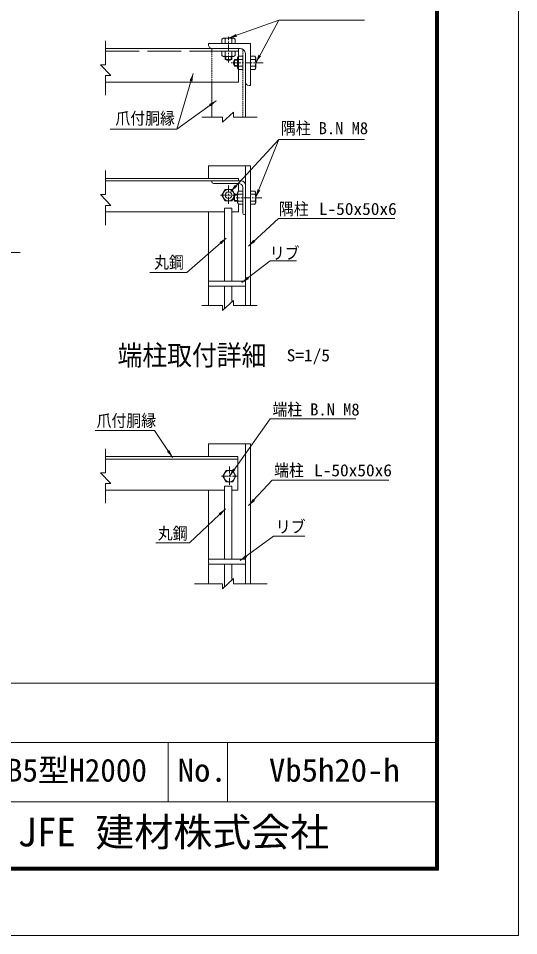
# Model space of a CAD drawing. Units: millimetres, scale not verified, with parts at other scales. Extents: x -4455 to 4455, y -3150 to 3150.
# Drawn here: x 2668 to 4455, y -3150 to 124 of the extents above; entities that cross this region are included whole.
import ezdxf
from ezdxf.enums import TextEntityAlignment as Align

# ---------------------------------------------------------------- set-up
doc = ezdxf.new("R2010")
doc.units = ezdxf.units.MM
doc.header["$LTSCALE"] = 20
for name, pattern in [('DASHED', [7.5, 6, -1.5]), ('USER1', [2, 1.25, -0.25, 0.25, -0.25]), ('USER3', [0.375, 0.25, -0.125])]:
    doc.linetypes.add(name, pattern=pattern)
for name, color, linetype, lineweight in [('0-B_7詳細', 7, 'Continuous', 18), ('0-D_0', 3, 'Continuous', 18), ('0-F_D-TTL', 7, 'Continuous', 18)]:
    doc.layers.add(name, color=color, linetype=linetype, lineweight=lineweight)
doc.layers.add('0-E_D-TTL-TXT', color=7, linetype='Continuous')
doc.styles.add('ＭＳ ゴシック', font='')
doc.styles.get('ＭＳ ゴシック').set_extended_font_data('MS Gothic')

# ---------------------------------------------------------------- blocks, each defined once
blk = doc.blocks.new('50X6')
at = {"layer": '0-D_0', "color": 7}
for p, q in [((0, 1000), (30, 1000)), ((0, 1000), (0, 0)), ((120, 240), (120, 910)), ((0, 0), (1000, 0)), ((240, 120), (910, 120)), ((1000, 0), (1000, 30))]:
    blk.add_line(p, q, dxfattribs=at)
for centre, radius, start, end in [((30, 910), 90, 0, 90), ((240, 240), 120, 180, 270.0001), ((910, 30), 90, 0, 90.0001)]:
    blk.add_arc(centre, radius, start, end, dxfattribs=at)

msp = doc.modelspace()

# ---------------------------------------------------------------- linework, layer by layer
at = {"layer": '0-B_7詳細'}
for p, q in [((3598.56, 116.93), (3516.61, -33.23)), ((3400.69, 53.21), (3394.93, 49.89)), ((3394.93, 49.89), (3394.93, 34.01)), ((3400.69, 53.21), (3436.21, 53.21)), ((3406.45, 51.16), (3406.45, 34.01)), ((3430.45, 51.16), (3430.45, 34.01)), ((3436.21, 53.21), (3441.97, 49.89)), ((3441.97, 49.89), (3441.97, 34.01)), ((2979.54, 16.01), (3451.45, 16.01)), ((3454.45, 16.01), (3346.45, 16.01)), ((3394.93, 7.01), (3441.97, 7.01)), ((3394.93, -8.86), (3394.93, 7.01)), ((3406.45, -10.13), (3406.45, 7.01)), ((3430.45, -10.13), (3430.45, 7.01)), ((3454.45, -103.99), (3454.45, 16.01)), ((3400.69, -12.19), (3394.93, -8.86)), ((3400.69, -12.19), (3436.21, -12.19)), ((3406.45, -12.19), (3406.45, -22.85)), ((3406.45, -22.85), (3430.45, -22.85)), ((3430.45, -12.19), (3430.45, -22.85)), ((3439.6, -46.99), (3439.6, -22.99)), ((3450.25, -22.99), (3439.6, -22.99)), ((3450.25, -52.75), (3450.25, -17.23)), ((3452.31, -22.99), (3469.45, -22.99)), ((3469.45, -58.51), (3469.45, -11.47)), ((3512.33, -11.47), (3496.45, -11.47)), ((3496.45, -58.51), (3496.45, -11.47)), ((3513.6, -22.99), (3496.45, -22.99)), ((3515.65, -17.23), (3512.33, -11.47)), ((3515.65, -52.75), (3515.65, -17.23)), ((3450.25, -46.99), (3439.6, -46.99)), ((3450.25, -52.75), (3453.58, -58.51)), ((3452.31, -46.99), (3469.45, -46.99)), ((3453.58, -58.51), (3469.45, -58.51)), ((3513.6, -46.99), (3496.45, -46.99)), ((3512.33, -58.51), (3496.45, -58.51)), ((3515.65, -52.75), (3512.33, -58.51)), ((3478.45, -228.71), (3478.45, -94.99)), ((2979.54, -103.99), (3454.45, -103.99)), ((3358.45, -228.71), (3358.45, -103.99)), ((3234.25, -271.23), (3374.78, -169.97)), ((3598.56, -308.42), (3516.4, -514.34)), ((3346.45, -447.2), (3346.45, -402.2)), ((3346.45, -402.2), (3496.45, -402.2)), ((3478.45, -901.05), (3478.45, -402.2)), ((3496.45, -901.05), (3496.45, -402.2)), ((2979.54, -447.2), (3451.45, -447.2)), ((2979.54, -456.2), (3451.45, -456.2)), ((3454.45, -447.2), (3346.45, -447.2)), ((3463.45, -456.2), (3358.45, -456.2)), ((3358.45, -456.2), (3358.45, -459.2)), ((3368.95, -447.2), (3369.15, -447.2)), ((3454.45, -456.2), (3454.45, -447.2)), ((3454.45, -465.2), (3364.45, -465.2)), ((3454.45, -492.68), (3454.45, -465.2)), ((3469.45, -570.2), (3469.45, -480.2)), ((3478.45, -576.2), (3478.45, -471.2)), ((3439.6, -528.2), (3439.6, -504.2)), ((3450.25, -504.2), (3439.6, -504.2)), ((3450.25, -533.96), (3450.25, -498.44)), ((3452.31, -504.2), (3469.45, -504.2)), ((3469.45, -539.72), (3469.45, -492.68)), ((3512.33, -492.68), (3496.45, -492.68)), ((3496.45, -539.72), (3496.45, -492.68)), ((3513.6, -504.2), (3496.45, -504.2)), ((3515.65, -498.44), (3512.33, -492.68)), ((3515.65, -533.96), (3515.65, -498.44)), ((3403.77, -813.68), (3403.77, -553.26)), ((3403.77, -553.26), (3430.77, -553.26)), ((3430.77, -813.68), (3430.77, -553.26)), ((3450.25, -528.2), (3439.6, -528.2)), ((3450.25, -533.96), (3453.58, -539.72)), ((3452.31, -528.2), (3469.45, -528.2)), ((3453.58, -539.72), (3469.45, -539.72)), ((3454.45, -567.2), (3454.45, -539.72)), ((3513.6, -528.2), (3496.45, -528.2)), ((3512.33, -539.72), (3496.45, -539.72)), ((3515.65, -533.96), (3512.33, -539.72)), ((2979.54, -567.2), (3403.77, -567.2)), ((3346.45, -901.05), (3346.45, -567.2)), ((3430.77, -567.2), (3454.45, -567.2)), ((3478.45, -576.2), (3475.45, -576.2)), ((3478.45, -813.68), (3346.45, -813.68)), ((3478.45, -831.68), (3346.45, -831.68)), ((3403.77, -912.89), (3403.77, -831.68)), ((3430.77, -887.82), (3430.77, -831.68)), ((3346.45, -1440.13), (3346.45, -1395.13)), ((3346.45, -1395.13), (3496.45, -1395.13)), ((3478.45, -1893.98), (3478.45, -1395.13)), ((3496.45, -1893.98), (3496.45, -1395.13)), ((2979.54, -1440.13), (3451.45, -1440.13)), ((3451.45, -1440.13), (3346.45, -1440.13)), ((3368.95, -1440.13), (3369.15, -1440.13)), ((3451.45, -1560.13), (3451.45, -1440.13)), ((2979.54, -1449.13), (3451.45, -1449.13)), ((2979.54, -1560.13), (3403.77, -1560.13)), ((3346.45, -1893.98), (3346.45, -1560.13)), ((3403.77, -1806.61), (3403.77, -1546.19)), ((3403.77, -1546.19), (3430.77, -1546.19)), ((3430.77, -1806.61), (3430.77, -1546.19)), ((3430.77, -1560.13), (3451.45, -1560.13)), ((3478.45, -1806.61), (3346.45, -1806.61)), ((3478.45, -1824.61), (3346.45, -1824.61)), ((3403.77, -1905.82), (3403.77, -1824.61)), ((3430.77, -1880.75), (3430.77, -1824.61))]:
    msp.add_line(p, q, dxfattribs=at)
at = {"layer": '0-B_7詳細', "color": 4}
for p, q in [((2979.54, -41.55), (2979.54, 44.03)), ((2961.54, -41.55), (2997.54, -80.32)), ((2979.54, -41.55), (2961.54, -41.55)), ((2979.54, -80.32), (2979.54, -150.51)), ((2979.54, -80.32), (2997.54, -80.32)), ((3397.13, -228.71), (3322.91, -228.71)), ((3397.13, -246.71), (3435.91, -210.71)), ((3397.13, -228.71), (3397.13, -246.71)), ((3435.91, -228.71), (3435.91, -210.71)), ((3435.91, -228.71), (3520.59, -228.71)), ((2979.54, -504.76), (2979.54, -419.18)), ((2961.54, -504.76), (2997.54, -543.53)), ((2979.54, -504.76), (2961.54, -504.76)), ((2979.54, -543.53), (2979.54, -613.72)), ((2979.54, -543.53), (2997.54, -543.53)), ((3397.13, -919.05), (3435.91, -883.05)), ((3435.91, -901.05), (3435.91, -883.05)), ((3397.13, -901.05), (3322.91, -901.05)), ((3397.13, -901.05), (3397.13, -919.05)), ((3435.91, -901.05), (3520.59, -901.05)), ((2979.54, -1497.69), (2979.54, -1412.11)), ((2961.54, -1497.69), (2997.54, -1536.46)), ((2979.54, -1497.69), (2961.54, -1497.69)), ((2979.54, -1536.46), (2979.54, -1606.65)), ((2979.54, -1536.46), (2997.54, -1536.46)), ((3397.13, -1893.98), (3296.68, -1893.98)), ((3397.13, -1911.98), (3435.91, -1875.98)), ((3397.13, -1893.98), (3397.13, -1911.98)), ((3435.91, -1893.98), (3435.91, -1875.98)), ((3435.91, -1893.98), (3556.96, -1893.98))]:
    msp.add_line(p, q, dxfattribs=at)
at = {"layer": '0-B_7詳細', "color": 1, "linetype": 'USER1'}
for p, q in [((3418.45, -34.08), (3418.45, 58.28)), ((3542.46, -34.99), (3426.01, -34.99)), ((3418.45, -473.01), (3418.45, -542.4)), ((3389.89, -507.2), (3447.02, -507.2)), ((3537.55, -516.2), (3445.19, -516.2)), ((3421.45, -1475.94), (3421.45, -1545.33)), ((3392.89, -1510.13), (3450.02, -1510.13))]:
    msp.add_line(p, q, dxfattribs=at)
at = {"layer": '0-B_7詳細', "color": 3, "linetype": 'DASHED'}
msp.add_line((2979.54, 7.01), (3454.45, 7.01), dxfattribs=at)
at = {"layer": '0-B_7詳細', "color": 1, "linetype": 'USER3'}
for p, q in [((3358.45, -103.99), (3358.45, 16.1)), ((3469.45, -228.71), (3469.45, 13.6))]:
    msp.add_line(p, q, dxfattribs=at)
at = {"layer": '0-B_7詳細', "color": 1}
for p, q in [((3408.85, -12.19), (3408.85, -24.06)), ((3428.05, -12.19), (3428.05, -24.06)), ((3450.25, -25.39), (3438.38, -25.39)), ((3450.25, -44.59), (3438.38, -44.59)), ((3450.25, -506.6), (3438.38, -506.6)), ((3450.25, -525.8), (3438.38, -525.8))]:
    msp.add_line(p, q, dxfattribs=at)
at = {"layer": '0-B_7詳細'}
for points in [[(3904.37, 116.93), (3598.56, 116.93), (3420.34, 53.88)], [(3436.21, -12.19), (3441.97, -8.86), (3441.97, 7.01)], [(3450.25, -17.23), (3453.58, -11.47), (3469.45, -11.47)], [(2996.25, -271.23), (3234.25, -271.23), (3292.06, -73.36)], [(3904.37, -308.42), (3598.56, -308.42), (3426.15, -493.97)], [(3450.25, -498.44), (3453.58, -492.68), (3469.45, -492.68)], [(4012.61, -590.37), (3596.78, -590.37), (3489.86, -688.8)], [(3660.92, -741.92), (3567, -741.92), (3466.3, -818.94)]]:
    msp.add_lwpolyline(points, dxfattribs=at)
at = {"layer": '0-B_7詳細', "color": 3}
for points in [[(3441.97, -507.2), (3430.21, -486.83), (3406.69, -486.83), (3394.93, -507.2), (3406.69, -527.56), (3430.21, -527.56)], [(3444.97, -1510.13), (3433.21, -1489.76), (3409.69, -1489.76), (3397.93, -1510.13), (3409.69, -1530.5), (3433.21, -1530.5)]]:
    msp.add_lwpolyline(points, close=True, dxfattribs=at)
at = {"layer": '0-B_7詳細', "color": 1}
for points in [[(2674.45, -711.91), (2447.2, -711.91), (2394.07, -534.48)], [(3136.76, -782.85), (3269.76, -782.85), (3410.41, -660.41)], [(3873.26, -1305.71), (3566.85, -1305.71), (3422.61, -1508.5)], [(2941.7, -1346.66), (3153.9, -1346.66), (3218.47, -1443.18)], [(3991.45, -1524.33), (3573.84, -1524.33), (3490.28, -1615.33)], [(3158.87, -1747.75), (3279.58, -1747.75), (3407.17, -1627.35)], [(3691.15, -1723.92), (3579.48, -1723.92), (3459.98, -1810.98)]]:
    msp.add_lwpolyline(points, dxfattribs=at)
at = {"layer": '0-B_7詳細', "color": 3}
for centre, radius in [((3418.45, -507.2), 20.4), ((3418.45, -507.2), 12), ((3421.45, -1510.13), 20.4)]:
    msp.add_circle(centre, radius, dxfattribs=at)
at = {"layer": '0-B_7詳細'}
for centre, radius, start, end in [((3400.69, 44.13), 9.09, 50.6618, 90), ((3418.45, 17.21), 36, 70.52878, 109.47122), ((3436.21, 44.13), 9.09, 90, 129.3382), ((3400.69, -3.1), 9.09, 270, 309.3382), ((3418.45, 23.81), 36, 250.52878, 289.47122), ((3418.45, -2.06), 24, 240, 300), ((3436.21, -3.1), 9.09, 230.6618, 270), ((3460.38, -34.99), 24, 150, 210), ((3459.34, -17.23), 9.09, 180, 219.3382), ((3486.25, -34.99), 36, 160.52878, 199.47122), ((3479.65, -34.99), 36, 340.52878, 19.47122), ((3506.57, -17.23), 9.09, 320.6618, 0), ((3459.34, -52.75), 9.09, 140.6618, 180), ((3506.57, -52.75), 9.09, 0, 39.3382), ((3463.45, -471.2), 15, 0, 90), ((3364.45, -459.2), 6, 180, 270), ((3454.45, -480.2), 15, 0, 90), ((3460.38, -516.2), 24, 150, 210), ((3459.34, -498.44), 9.09, 180, 219.3382), ((3486.25, -516.2), 36, 160.52878, 199.47122), ((3479.65, -516.2), 36, 340.52878, 19.47122), ((3506.57, -498.44), 9.09, 320.6618, 0), ((3459.34, -533.96), 9.09, 140.6618, 180), ((3506.57, -533.96), 9.09, 0, 39.3382), ((3475.45, -570.2), 6, 180, 270)]:
    msp.add_arc(centre, radius, start, end, dxfattribs=at)
for points in [[(3418.45, 53.21), (3445, 68.13), (3448.47, 58.31)], [(3515.65, -34.99), (3525.45, -6.16), (3534.6, -11.15)], [(3292.62, -71.44), (3289.21, -101.7), (3279.21, -98.77)], [(3376.4, -168.8), (3355.1, -190.57), (3349.01, -182.11)], [(3424.78, -495.44), (3441.39, -469.92), (3449.02, -477.01)], [(3515.65, -516.2), (3521.93, -486.4), (3531.61, -490.26)], [(3488.39, -690.15), (3506.93, -666), (3513.99, -673.67)], [(3464.71, -820.16), (3485.38, -797.79), (3491.71, -806.07)]]:
    msp.add_solid(points, dxfattribs=at)
at = {"layer": '0-B_7詳細', "color": 1}
for points in [[(3411.92, -659.1), (3392.71, -682.72), (3385.87, -674.86)], [(3219.58, -1444.85), (3198.57, -1422.81), (3207.23, -1417.02)], [(3421.45, -1510.13), (3434.6, -1482.66), (3443.09, -1488.7)], [(3488.93, -1616.8), (3505.38, -1591.18), (3513.06, -1598.23)], [(3408.63, -1625.98), (3390.38, -1650.35), (3383.23, -1642.78)], [(3458.37, -1812.16), (3479.55, -1790.29), (3485.68, -1798.71)]]:
    msp.add_solid(points, dxfattribs=at)
at = {"layer": '0-F_D-TTL'}
for p, q in [((2248.45, -2248.64), (4157.67, -2248.64)), ((2248.45, -2460.77), (4157.67, -2460.77)), ((3203.06, -2460.77), (3203.06, -2672.91)), ((3415.2, -2460.77), (3415.2, -2672.91)), ((2248.45, -2672.91), (4157.67, -2672.91))]:
    msp.add_line(p, q, dxfattribs=at)
at = {"layer": '0-F_D-TTL', "color": 2}
msp.add_lwpolyline([(-4455.04, 3150.21), (4454.66, 3150.21), (4454.66, -3150.21), (-4455.04, -3150.21)], close=True, dxfattribs=at)
at = {"layer": '0-F_D-TTL'}
for points in [[(-4168.65, 2916.87), (4168.28, 2916.87), (4168.28, -2916.87), (-4168.65, -2916.87)], [(-4166, 2914.21), (4165.63, 2914.21), (4165.63, -2914.21), (-4166, -2914.21)], [(-4163.35, 2911.56), (4162.97, 2911.56), (4162.97, -2911.56), (-4163.35, -2911.56)], [(-4160.7, 2908.91), (4160.32, 2908.91), (4160.32, -2908.91), (-4160.7, -2908.91)], [(-4158.05, 2906.26), (4157.67, 2906.26), (4157.67, -2906.26), (-4158.05, -2906.26)]]:
    msp.add_lwpolyline(points, close=True, dxfattribs=at)

# ---------------------------------------------------------------- block references
at = {"layer": '0-B_7詳細', "xscale": 0.15, "yscale": 0.15, "rotation": 180}
msp.add_blockref('50X6', (3496.45, 34.01), dxfattribs=at)

# ---------------------------------------------------------------- texts
at = {"layer": '0-B_7詳細', "color": 3, "style": 'ＭＳ ゴシック'}
for s, width, p in [('爪付胴縁', 0.9, (3014.4, -267.51)), ('隅柱', 0.9, (3605.59, -302.69)), ('隅柱', 0.9, (3598.27, -590.8)), ('L-50x50x6', 1.05, (3741.08, -590.8)), ('リブ', 0.9, (3565.79, -748.81)), ('丸鋼', 0.9, (3152.63, -781.9)), ('S=1/5', 1.05, (3626.18, -1113.4)), ('端柱', 0.9, (3575.25, -1306.6)), ('爪付胴縁', 0.9, (2947.27, -1346.57)), ('端柱', 0.9, (3581.12, -1523.76)), ('L-50x50x6', 1.05, (3723.94, -1523.76)), ('リブ', 0.9, (3587.23, -1725.25)), ('丸鋼', 0.9, (3165.8, -1748.81))]:
    msp.add_text(s, height=43.26, dxfattribs=dict(at, width=width)).set_placement(p, align=Align.BOTTOM_LEFT)
for p in [(3740.4, -302.69), (3710.06, -1306.6)]:
    msp.add_text('B.N M8', height=43.26, dxfattribs=at).set_placement(p, align=Align.BOTTOM_LEFT)
at = {"layer": '0-B_7詳細', "style": 'ＭＳ ゴシック', "width": 0.9}
msp.add_text('端柱取付詳細', height=72.14, dxfattribs=at).set_placement((3022.09, -1136.2), align=Align.BOTTOM_LEFT)
at = {"layer": '0-E_D-TTL-TXT', "style": 'ＭＳ ゴシック'}
for s, height, p in [('VB5型H2000', 81.64, (2571.32, -2624.97)), ('JFE 建材株式会社', 102.1, (2664.64, -2862.24))]:
    msp.add_text(s, height=height, dxfattribs=at).set_placement(p, align=Align.BOTTOM_LEFT)
at = {"layer": '0-E_D-TTL-TXT', "style": 'ＭＳ ゴシック', "width": 1.05}
for s, p in [('No.', (3237, -2624.97)), ('Vb5h20-h', (3562.98, -2624.97))]:
    msp.add_text(s, height=81.67, dxfattribs=at).set_placement(p, align=Align.BOTTOM_LEFT)

doc.saveas('drawing.dxf')
